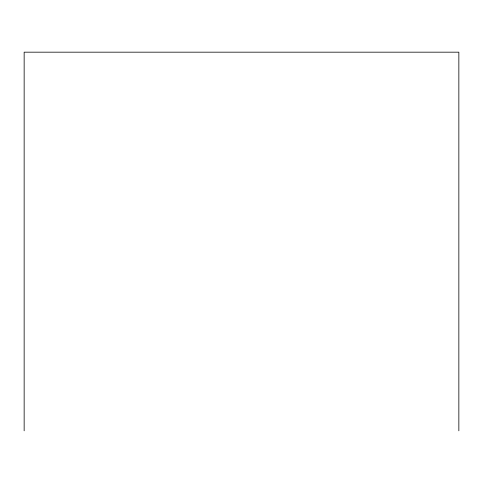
<?xml version="1.0" encoding="UTF-8"?>
<svg xmlns="http://www.w3.org/2000/svg" width="483" height="483" viewBox="0 0 483 483"><rect width="100%" height="100%" fill="white"/><g stroke="black" fill="none" stroke-linecap="round" stroke-linejoin="round"><path stroke-width="0.72" d="M458.85 430.824L458.85 52.176L24.15 52.176L24.15 430.824"/></g></svg>
